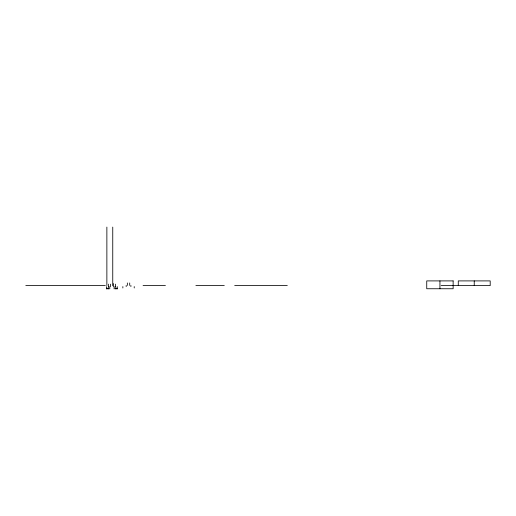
<?xml version="1.0" encoding="UTF-8"?>
<svg xmlns="http://www.w3.org/2000/svg" width="516" height="516" viewBox="0 0 516 516"><rect width="100%" height="100%" fill="white"/><g stroke="black" fill="none" stroke-linecap="round" stroke-linejoin="round"><path stroke-width="0.77" d="M108.405 286.593L108.405 284.135M110.559 286.593L110.559 284.135M113.307 286.593L113.307 283.568M115.461 286.593L115.461 284.135M25.8 285.612L105.309 285.612M143.061 285.612L165.417 285.612M195.88 285.612L224.273 285.612M234.69 285.612L287.296 285.612M441.154 285.612L490.2 285.612L490.2 280.904L458.273 280.904L458.273 285.612M474.236 280.904L474.236 285.612M439.935 280.904L439.935 288.747M134.225 286.593L134.225 287.967M130.89 285.413L130.89 286.593M129.709 282.955L129.709 285.413M127.355 282.955L127.355 285.413M126.181 285.413L126.181 286.593M122.853 286.593L122.853 287.967M117.229 286.593L117.229 288.908M116.971 288.122L116.971 288.908M116.513 288.122L116.513 288.908M115.59 288.122L115.59 288.908M115.268 286.593L115.268 287.373M115.133 288.122L115.133 288.908M114.094 286.593L114.094 288.908M112.752 227.092L112.752 285.612M109.779 286.593L109.779 288.908M108.741 288.122L108.741 288.908M108.599 286.593L108.599 287.373M108.276 288.122L108.276 288.908M107.354 288.122L107.354 288.908M106.87 227.092L106.87 285.612M106.896 288.122L106.896 288.908M106.638 286.593L106.638 288.908M453.138 280.904L426.738 280.904L426.738 288.747L453.138 288.747L453.138 280.904"/></g></svg>
